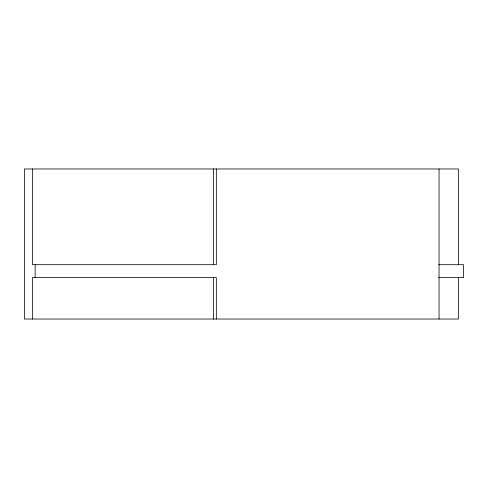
<?xml version="1.0" encoding="UTF-8"?>
<svg xmlns="http://www.w3.org/2000/svg" width="488" height="488" viewBox="0 0 488 488"><rect width="100%" height="100%" fill="white"/><g stroke="black" fill="none" stroke-linecap="round" stroke-linejoin="round"><path stroke-width="0.73" d="M438.718 264.697L463.6 264.697L463.6 277.635L438.718 277.635M458.47 264.697L458.47 168.964L24.4 168.964L24.4 319.036L458.47 319.036L458.47 277.635M439.041 168.964L439.041 319.036M216.336 168.964L216.336 264.697L32.428 264.697L32.428 168.964M216.336 319.036L216.336 277.635L32.428 277.635L32.428 319.036M213.604 168.964L213.604 264.697M213.604 277.635L213.604 319.036M35.16 264.697L35.16 277.635"/></g></svg>
